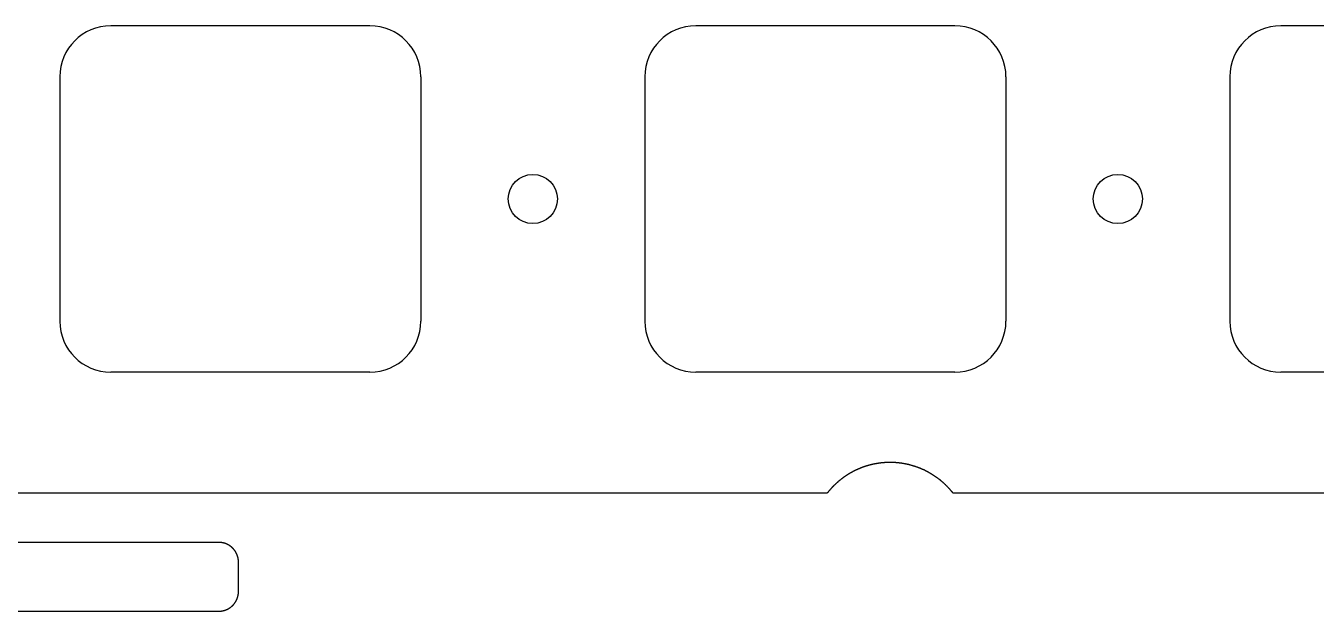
# Model space of a CAD drawing. Header units: millimetres. Extents: x -11 to 340, y -118 to 18.
# Drawn here: x 184.2 to 236.7, y -116.8 to -93 of the extents above; entities that cross this region are included whole.
import ezdxf

# ---------------------------------------------------------------- set-up
doc = ezdxf.new("R2010")
doc.units = ezdxf.units.MM
doc.header["$MEASUREMENT"] = 0
doc.layers.add('BLACK', color=7, linetype='CONTINUOUS')

msp = doc.modelspace()

# ---------------------------------------------------------------- linework, layer by layer
at = {"layer": 'BLACK', "linetype": 'Continuous'}
for p, q in [((198.15625, -92.9625), (187.606249, -92.9625)), ((221.96875, -92.9625), (211.418749, -92.9625)), ((245.78125, -92.9625), (235.231249, -92.9625)), ((185.53125, -95.0375), (185.53125, -104.987501)), ((200.23125, -95.0375), (200.23125, -104.9875)), ((209.34375, -95.0375), (209.34375, -104.987501)), ((224.04375, -95.0375), (224.04375, -104.9875)), ((233.15625, -95.0375), (233.15625, -104.987501)), ((198.15625, -107.0625), (187.60625, -107.0625)), ((221.96875, -107.0625), (211.41875, -107.0625)), ((245.78125, -107.0625), (235.23125, -107.0625)), ((218.604737, -110.821104), (218.596895, -110.822903)), ((218.612582, -110.819325), (218.604737, -110.821104)), ((218.620433, -110.817565), (218.612582, -110.819325)), ((218.628287, -110.815825), (218.620433, -110.817565)), ((218.636148, -110.814104), (218.628287, -110.815825)), ((218.644011, -110.812403), (218.636148, -110.814104)), ((218.651881, -110.81072), (218.644011, -110.812403)), ((218.659754, -110.809058), (218.651881, -110.81072)), ((218.667633, -110.807415), (218.659754, -110.809058)), ((218.675515, -110.805792), (218.667633, -110.807415)), ((218.683403, -110.804187), (218.675515, -110.805792)), ((218.691293, -110.802603), (218.683403, -110.804187)), ((218.69919, -110.801038), (218.691293, -110.802603)), ((218.707089, -110.799493), (218.69919, -110.801038)), ((218.714994, -110.797967), (218.707089, -110.799493)), ((218.722902, -110.796461), (218.714994, -110.797967)), ((218.730815, -110.794974), (218.722902, -110.796461)), ((218.738731, -110.793507), (218.730815, -110.794974)), ((218.746653, -110.792059), (218.738731, -110.793507)), ((218.754577, -110.790632), (218.746653, -110.792059)), ((218.762506, -110.789223), (218.754577, -110.790632)), ((218.770438, -110.787835), (218.762506, -110.789223)), ((218.778375, -110.786466), (218.770438, -110.787835)), ((218.786315, -110.785117), (218.778375, -110.786466)), ((218.794259, -110.783787), (218.786315, -110.785117)), ((218.802206, -110.782477), (218.794259, -110.783787)), ((218.810158, -110.781186), (218.802206, -110.782477)), ((218.818113, -110.779916), (218.810158, -110.781186)), ((218.826072, -110.778665), (218.818113, -110.779916)), ((218.834033, -110.777434), (218.826072, -110.778665)), ((218.841999, -110.776222), (218.834033, -110.777434)), ((218.849968, -110.77503), (218.841999, -110.776222)), ((218.857941, -110.773858), (218.849968, -110.77503)), ((218.865916, -110.772706), (218.857941, -110.773858)), ((218.873895, -110.771573), (218.865916, -110.772706)), ((218.881877, -110.77046), (218.873895, -110.771573)), ((218.889863, -110.769367), (218.881877, -110.77046)), ((218.89785, -110.768294), (218.889863, -110.769367)), ((218.905843, -110.76724), (218.89785, -110.768294)), ((218.913837, -110.766207), (218.905843, -110.76724)), ((218.921835, -110.765193), (218.913837, -110.766207)), ((218.929834, -110.764198), (218.921835, -110.765193)), ((218.937838, -110.763224), (218.929834, -110.764198)), ((218.945844, -110.762269), (218.937838, -110.763224)), ((218.953854, -110.761335), (218.945844, -110.762269)), ((218.961865, -110.76042), (218.953854, -110.761335)), ((218.96988, -110.759525), (218.961865, -110.76042)), ((218.977896, -110.758649), (218.96988, -110.759525)), ((218.985916, -110.757794), (218.977896, -110.758649)), ((218.993937, -110.756958), (218.985916, -110.757794)), ((219.001962, -110.756143), (218.993937, -110.756958)), ((219.009989, -110.755347), (219.001962, -110.756143)), ((219.018019, -110.754571), (219.009989, -110.755347)), ((219.02605, -110.753815), (219.018019, -110.754571)), ((219.034084, -110.753078), (219.02605, -110.753815)), ((219.04212, -110.752362), (219.034084, -110.753078)), ((219.050159, -110.751666), (219.04212, -110.752362)), ((219.058198, -110.750989), (219.050159, -110.751666)), ((219.066241, -110.750333), (219.058198, -110.750989)), ((219.074285, -110.749696), (219.066241, -110.750333)), ((219.082332, -110.749079), (219.074285, -110.749696)), ((219.09038, -110.748482), (219.082332, -110.749079)), ((219.098431, -110.747905), (219.09038, -110.748482)), ((219.106482, -110.747348), (219.098431, -110.747905)), ((219.114536, -110.746811), (219.106482, -110.747348)), ((219.122591, -110.746294), (219.114536, -110.746811)), ((219.130649, -110.745797), (219.122591, -110.746294)), ((219.138707, -110.745319), (219.130649, -110.745797)), ((219.146767, -110.744862), (219.138707, -110.745319)), ((219.154828, -110.744425), (219.146767, -110.744862)), ((219.162892, -110.744007), (219.154828, -110.744425)), ((219.170956, -110.74361), (219.162892, -110.744007)), ((219.179022, -110.743232), (219.170956, -110.74361)), ((219.187089, -110.742875), (219.179022, -110.743232)), ((219.195157, -110.742537), (219.187089, -110.742875)), ((219.203226, -110.74222), (219.195157, -110.742537)), ((219.211297, -110.741922), (219.203226, -110.74222)), ((219.219368, -110.741644), (219.211297, -110.741922)), ((219.227441, -110.741387), (219.219368, -110.741644)), ((219.235514, -110.741149), (219.227441, -110.741387)), ((219.243589, -110.740931), (219.235514, -110.741149)), ((219.251664, -110.740734), (219.243589, -110.740931)), ((219.259741, -110.740556), (219.251664, -110.740734)), ((219.267817, -110.740398), (219.259741, -110.740556)), ((219.275895, -110.740261), (219.267817, -110.740398)), ((219.283972, -110.740143), (219.275895, -110.740261)), ((219.292051, -110.740045), (219.283972, -110.740143)), ((219.30013, -110.739968), (219.292051, -110.740045)), ((219.30821, -110.73991), (219.30013, -110.739968)), ((219.31629, -110.739872), (219.30821, -110.73991)), ((219.324371, -110.739854), (219.31629, -110.739872)), ((219.332451, -110.739857), (219.324371, -110.739854)), ((219.340532, -110.739879), (219.332451, -110.739857)), ((219.348613, -110.739921), (219.340532, -110.739879)), ((219.356695, -110.739984), (219.348613, -110.739921)), ((219.364776, -110.740066), (219.356695, -110.739984)), ((219.372857, -110.740168), (219.364776, -110.740066)), ((219.380938, -110.740291), (219.372857, -110.740168)), ((219.38902, -110.740433), (219.380938, -110.740291)), ((219.397101, -110.740595), (219.38902, -110.740433)), ((219.405182, -110.740778), (219.397101, -110.740595)), ((219.413262, -110.74098), (219.405182, -110.740778)), ((219.421343, -110.741202), (219.413262, -110.74098)), ((219.429423, -110.741445), (219.421343, -110.741202)), ((219.437503, -110.741707), (219.429423, -110.741445)), ((219.445582, -110.741989), (219.437503, -110.741707)), ((219.453661, -110.742292), (219.445582, -110.741989)), ((219.461738, -110.742614), (219.453661, -110.742292)), ((219.469816, -110.742956), (219.461738, -110.742614)), ((219.477892, -110.743319), (219.469816, -110.742956)), ((219.485969, -110.743701), (219.477892, -110.743319)), ((219.494044, -110.744103), (219.485969, -110.743701)), ((219.502118, -110.744526), (219.494044, -110.744103)), ((219.510191, -110.744968), (219.502118, -110.744526)), ((219.518264, -110.74543), (219.510191, -110.744968)), ((219.526335, -110.745912), (219.518264, -110.74543)), ((219.534406, -110.746415), (219.526335, -110.745912)), ((219.542475, -110.746937), (219.534406, -110.746415)), ((219.550543, -110.747479), (219.542475, -110.746937)), ((219.55861, -110.748041), (219.550543, -110.747479)), ((219.566675, -110.748623), (219.55861, -110.748041)), ((219.574739, -110.749225), (219.566675, -110.748623)), ((219.582802, -110.749847), (219.574739, -110.749225)), ((219.590863, -110.750489), (219.582802, -110.749847)), ((219.598923, -110.751151), (219.590863, -110.750489)), ((219.606981, -110.751833), (219.598923, -110.751151)), ((219.615038, -110.752534), (219.606981, -110.751833)), ((219.623093, -110.753256), (219.615038, -110.752534)), ((219.631146, -110.753998), (219.623093, -110.753256)), ((219.639197, -110.754759), (219.631146, -110.753998)), ((219.647247, -110.75554), (219.639197, -110.754759)), ((219.655294, -110.756342), (219.647247, -110.75554)), ((219.66334, -110.757163), (219.655294, -110.756342)), ((219.671384, -110.758004), (219.66334, -110.757163)), ((219.679425, -110.758865), (219.671384, -110.758004)), ((219.687465, -110.759746), (219.679425, -110.758865)), ((219.695502, -110.760647), (219.687465, -110.759746)), ((219.703537, -110.761568), (219.695502, -110.760647)), ((219.711569, -110.762508), (219.703537, -110.761568)), ((219.7196, -110.763469), (219.711569, -110.762508)), ((219.735653, -110.765449), (219.7196, -110.763469)), ((219.751696, -110.767509), (219.735653, -110.765449)), ((219.767729, -110.769648), (219.751696, -110.767509)), ((219.783751, -110.771866), (219.767729, -110.769648)), ((219.799762, -110.774163), (219.783751, -110.771866)), ((219.81576, -110.77654), (219.799762, -110.774163)), ((219.831746, -110.778995), (219.81576, -110.77654)), ((219.84772, -110.78153), (219.831746, -110.778995)), ((219.86368, -110.784144), (219.84772, -110.78153)), ((219.879627, -110.786836), (219.86368, -110.784144)), ((219.89556, -110.789607), (219.879627, -110.786836)), ((219.911478, -110.792457), (219.89556, -110.789607)), ((219.927382, -110.795385), (219.911478, -110.792457)), ((219.94327, -110.798392), (219.927382, -110.795385)), ((219.959142, -110.801477), (219.94327, -110.798392)), ((219.974998, -110.804641), (219.959142, -110.801477)), ((219.990838, -110.807883), (219.974998, -110.804641)), ((220.00666, -110.811203), (219.990838, -110.807883)), ((220.022465, -110.814601), (220.00666, -110.811203)), ((220.038252, -110.818077), (220.022465, -110.814601)), ((220.05402, -110.821631), (220.038252, -110.818077)), ((217.444709, -111.342448), (217.438106, -111.347169)), ((217.451324, -111.337744), (217.444709, -111.342448)), ((217.457947, -111.333058), (217.451324, -111.337744)), ((217.464582, -111.328388), (217.457947, -111.333058)), ((217.471225, -111.323736), (217.464582, -111.328388)), ((217.47788, -111.319101), (217.471225, -111.323736)), ((217.484543, -111.314485), (217.47788, -111.319101)), ((217.491218, -111.309885), (217.484543, -111.314485)), ((217.497901, -111.305303), (217.491218, -111.309885)), ((217.504596, -111.300738), (217.497901, -111.305303)), ((217.511299, -111.296191), (217.504596, -111.300738)), ((217.518014, -111.291661), (217.511299, -111.296191)), ((217.524736, -111.287149), (217.518014, -111.291661)), ((217.531471, -111.282654), (217.524736, -111.287149)), ((217.538213, -111.278177), (217.531471, -111.282654)), ((217.544967, -111.273717), (217.538213, -111.278177)), ((217.551729, -111.269275), (217.544967, -111.273717)), ((217.558502, -111.26485), (217.551729, -111.269275)), ((217.565283, -111.260444), (217.558502, -111.26485)), ((217.572076, -111.256054), (217.565283, -111.260444)), ((217.578877, -111.251682), (217.572076, -111.256054)), ((217.585689, -111.247327), (217.578877, -111.251682)), ((217.592508, -111.242991), (217.585689, -111.247327)), ((217.59934, -111.238672), (217.592508, -111.242991)), ((217.606179, -111.234371), (217.59934, -111.238672)), ((217.613029, -111.230086), (217.606179, -111.234371)), ((217.619887, -111.225821), (217.613029, -111.230086)), ((217.626756, -111.221572), (217.619887, -111.225821)), ((217.633633, -111.217342), (217.626756, -111.221572)), ((217.640522, -111.213128), (217.633633, -111.217342)), ((217.647417, -111.208933), (217.640522, -111.213128)), ((217.654324, -111.204755), (217.647417, -111.208933)), ((217.661239, -111.200596), (217.654324, -111.204755)), ((217.668164, -111.196453), (217.661239, -111.200596)), ((217.675097, -111.192329), (217.668164, -111.196453)), ((217.682042, -111.188222), (217.675097, -111.192329)), ((217.688993, -111.184133), (217.682042, -111.188222)), ((217.695956, -111.180062), (217.688993, -111.184133)), ((217.702926, -111.176009), (217.695956, -111.180062)), ((217.709907, -111.171973), (217.702926, -111.176009)), ((217.716895, -111.167956), (217.709907, -111.171973)), ((217.723894, -111.163956), (217.716895, -111.167956)), ((217.730901, -111.159974), (217.723894, -111.163956)), ((217.737918, -111.15601), (217.730901, -111.159974)), ((217.744942, -111.152064), (217.737918, -111.15601)), ((217.751978, -111.148135), (217.744942, -111.152064)), ((217.75902, -111.144226), (217.751978, -111.148135)), ((217.766074, -111.140333), (217.75902, -111.144226)), ((217.773134, -111.136459), (217.766074, -111.140333)), ((217.780205, -111.132602), (217.773134, -111.136459)), ((217.787283, -111.128764), (217.780205, -111.132602)), ((217.794372, -111.124943), (217.787283, -111.128764)), ((217.801467, -111.121141), (217.794372, -111.124943)), ((217.808574, -111.117356), (217.801467, -111.121141)), ((217.815687, -111.11359), (217.808574, -111.117356)), ((217.822811, -111.10984), (217.815687, -111.11359)), ((217.829941, -111.106111), (217.822811, -111.10984)), ((217.837082, -111.102398), (217.829941, -111.106111)), ((217.84423, -111.098704), (217.837082, -111.102398)), ((217.851388, -111.095027), (217.84423, -111.098704)), ((217.858553, -111.09137), (217.851388, -111.095027)), ((217.865729, -111.087729), (217.858553, -111.09137)), ((217.87291, -111.084108), (217.865729, -111.087729)), ((217.880103, -111.080503), (217.87291, -111.084108)), ((217.887301, -111.076918), (217.880103, -111.080503)), ((217.894511, -111.07335), (217.887301, -111.076918)), ((217.901726, -111.069802), (217.894511, -111.07335)), ((217.908952, -111.06627), (217.901726, -111.069802)), ((217.916184, -111.062758), (217.908952, -111.06627)), ((217.923427, -111.059263), (217.916184, -111.062758)), ((217.930676, -111.055787), (217.923427, -111.059263)), ((217.937935, -111.052328), (217.930676, -111.055787)), ((217.9452, -111.048889), (217.937935, -111.052328)), ((217.952475, -111.045467), (217.9452, -111.048889)), ((217.959757, -111.042064), (217.952475, -111.045467)), ((217.967048, -111.038679), (217.959757, -111.042064)), ((217.974346, -111.035313), (217.967048, -111.038679)), ((217.981653, -111.031964), (217.974346, -111.035313)), ((217.988967, -111.028634), (217.981653, -111.031964)), ((217.996291, -111.025322), (217.988967, -111.028634)), ((218.00362, -111.022029), (217.996291, -111.025322)), ((218.01096, -111.018754), (218.00362, -111.022029)), ((218.018305, -111.015498), (218.01096, -111.018754)), ((218.02566, -111.01226), (218.018305, -111.015498)), ((218.033021, -111.009041), (218.02566, -111.01226)), ((218.040392, -111.005839), (218.033021, -111.009041)), ((218.047768, -111.002657), (218.040392, -111.005839)), ((218.055154, -110.999492), (218.047768, -111.002657)), ((218.062546, -110.996347), (218.055154, -110.999492)), ((218.069947, -110.993219), (218.062546, -110.996347)), ((218.077354, -110.990111), (218.069947, -110.993219)), ((218.084771, -110.987021), (218.077354, -110.990111)), ((218.092193, -110.983949), (218.084771, -110.987021)), ((218.099624, -110.980896), (218.092193, -110.983949)), ((218.107061, -110.977862), (218.099624, -110.980896)), ((218.114508, -110.974846), (218.107061, -110.977862)), ((218.121959, -110.971849), (218.114508, -110.974846)), ((218.129421, -110.96887), (218.121959, -110.971849)), ((218.136887, -110.96591), (218.129421, -110.96887)), ((218.144363, -110.962968), (218.136887, -110.96591)), ((218.151844, -110.960046), (218.144363, -110.962968)), ((218.159334, -110.957141), (218.151844, -110.960046)), ((218.166829, -110.954256), (218.159334, -110.957141)), ((218.174334, -110.951389), (218.166829, -110.954256)), ((218.181844, -110.948542), (218.174334, -110.951389)), ((218.189362, -110.945712), (218.181844, -110.948542)), ((218.196886, -110.942902), (218.189362, -110.945712)), ((218.204419, -110.94011), (218.196886, -110.942902)), ((218.211956, -110.937337), (218.204419, -110.94011)), ((218.219503, -110.934582), (218.211956, -110.937337)), ((218.227054, -110.931847), (218.219503, -110.934582)), ((218.234615, -110.92913), (218.227054, -110.931847)), ((218.24218, -110.926433), (218.234615, -110.92913)), ((218.249754, -110.923753), (218.24218, -110.926433)), ((218.257332, -110.921094), (218.249754, -110.923753)), ((218.264919, -110.918452), (218.257332, -110.921094)), ((218.272511, -110.91583), (218.264919, -110.918452)), ((218.280112, -110.913226), (218.272511, -110.91583)), ((218.287717, -110.910642), (218.280112, -110.913226)), ((218.295331, -110.908076), (218.287717, -110.910642)), ((218.302949, -110.905529), (218.295331, -110.908076)), ((218.310576, -110.903001), (218.302949, -110.905529)), ((218.318207, -110.900492), (218.310576, -110.903001)), ((218.325846, -110.898002), (218.318207, -110.900492)), ((218.33349, -110.895531), (218.325846, -110.898002)), ((218.341142, -110.893079), (218.33349, -110.895531)), ((218.348798, -110.890646), (218.341142, -110.893079)), ((218.356463, -110.888232), (218.348798, -110.890646)), ((218.364131, -110.885838), (218.356463, -110.888232)), ((218.371808, -110.883461), (218.364131, -110.885838)), ((218.379489, -110.881105), (218.371808, -110.883461)), ((218.387178, -110.878767), (218.379489, -110.881105)), ((218.394871, -110.876449), (218.387178, -110.878767)), ((218.402573, -110.874149), (218.394871, -110.876449)), ((218.410278, -110.871869), (218.402573, -110.874149)), ((218.41799, -110.869607), (218.410278, -110.871869)), ((218.425707, -110.867365), (218.41799, -110.869607)), ((218.433432, -110.865142), (218.425707, -110.867365)), ((218.44116, -110.862938), (218.433432, -110.865142)), ((218.448896, -110.860753), (218.44116, -110.862938)), ((218.456636, -110.858588), (218.448896, -110.860753)), ((218.464383, -110.856441), (218.456636, -110.858588)), ((218.472134, -110.854315), (218.464383, -110.856441)), ((218.479893, -110.852206), (218.472134, -110.854315)), ((218.487655, -110.850118), (218.479893, -110.852206)), ((218.495425, -110.848048), (218.487655, -110.850118)), ((218.503198, -110.845998), (218.495425, -110.848048)), ((218.510978, -110.843967), (218.503198, -110.845998)), ((218.518762, -110.841956), (218.510978, -110.843967)), ((218.526553, -110.839963), (218.518762, -110.841956)), ((218.534348, -110.837991), (218.526553, -110.839963)), ((218.542149, -110.836037), (218.534348, -110.837991)), ((218.549954, -110.834103), (218.542149, -110.836037)), ((218.557766, -110.832187), (218.549954, -110.834103)), ((218.565581, -110.830292), (218.557766, -110.832187)), ((218.573403, -110.828416), (218.565581, -110.830292)), ((218.581228, -110.826559), (218.573403, -110.828416)), ((218.58906, -110.824721), (218.581228, -110.826559)), ((218.596895, -110.822903), (218.58906, -110.824721)), ((220.06977, -110.825262), (220.05402, -110.821631)), ((220.085501, -110.828972), (220.06977, -110.825262)), ((220.101211, -110.832758), (220.085501, -110.828972)), ((220.116902, -110.836623), (220.101211, -110.832758)), ((220.132573, -110.840564), (220.116902, -110.836623)), ((220.148222, -110.844583), (220.132573, -110.840564)), ((220.16385, -110.848679), (220.148222, -110.844583)), ((220.179456, -110.852852), (220.16385, -110.848679)), ((220.19504, -110.857102), (220.179456, -110.852852)), ((220.210602, -110.861428), (220.19504, -110.857102)), ((220.226141, -110.865831), (220.210602, -110.861428)), ((220.241656, -110.870311), (220.226141, -110.865831)), ((220.257147, -110.874867), (220.241656, -110.870311)), ((220.272614, -110.879499), (220.257147, -110.874867)), ((220.288057, -110.884207), (220.272614, -110.879499)), ((220.303474, -110.888992), (220.288057, -110.884207)), ((220.318866, -110.893852), (220.303474, -110.888992)), ((220.334233, -110.898788), (220.318866, -110.893852)), ((220.349573, -110.903799), (220.334233, -110.898788)), ((220.364886, -110.908886), (220.349573, -110.903799)), ((220.380172, -110.914048), (220.364886, -110.908886)), ((220.395431, -110.919285), (220.380172, -110.914048)), ((220.410662, -110.924598), (220.395431, -110.919285)), ((220.425865, -110.929985), (220.410662, -110.924598)), ((220.44104, -110.935447), (220.425865, -110.929985)), ((220.456185, -110.940983), (220.44104, -110.935447)), ((220.471301, -110.946594), (220.456185, -110.940983)), ((220.486388, -110.952279), (220.471301, -110.946594)), ((220.501444, -110.958038), (220.486388, -110.952279)), ((220.51647, -110.963872), (220.501444, -110.958038)), ((220.531464, -110.969779), (220.51647, -110.963872)), ((220.546428, -110.975759), (220.531464, -110.969779)), ((220.56136, -110.981813), (220.546428, -110.975759)), ((220.576261, -110.987941), (220.56136, -110.981813)), ((220.591128, -110.994142), (220.576261, -110.987941)), ((220.605964, -111.000415), (220.591128, -110.994142)), ((220.620766, -111.006762), (220.605964, -111.000415)), ((220.635534, -111.013181), (220.620766, -111.006762)), ((220.650269, -111.019673), (220.635534, -111.013181)), ((220.66497, -111.026237), (220.650269, -111.019673)), ((220.679637, -111.032873), (220.66497, -111.026237)), ((220.694269, -111.039581), (220.679637, -111.032873)), ((220.708865, -111.046362), (220.694269, -111.039581)), ((220.723426, -111.053213), (220.708865, -111.046362)), ((220.737951, -111.060137), (220.723426, -111.053213)), ((220.75244, -111.067131), (220.737951, -111.060137)), ((220.766893, -111.074197), (220.75244, -111.067131)), ((220.781309, -111.081334), (220.766893, -111.074197)), ((220.795687, -111.088542), (220.781309, -111.081334)), ((220.810029, -111.09582), (220.795687, -111.088542)), ((220.824332, -111.103169), (220.810029, -111.09582)), ((220.838597, -111.110588), (220.824332, -111.103169)), ((220.852824, -111.118077), (220.838597, -111.110588)), ((220.867012, -111.125637), (220.852824, -111.118077)), ((220.881161, -111.133266), (220.867012, -111.125637)), ((220.89527, -111.140964), (220.881161, -111.133266)), ((220.90934, -111.148732), (220.89527, -111.140964)), ((220.92337, -111.15657), (220.90934, -111.148732)), ((220.937359, -111.164476), (220.92337, -111.15657)), ((220.951308, -111.172451), (220.937359, -111.164476)), ((220.965216, -111.180495), (220.951308, -111.172451)), ((220.979083, -111.188608), (220.965216, -111.180495)), ((220.992908, -111.196788), (220.979083, -111.188608)), ((221.006692, -111.205037), (220.992908, -111.196788)), ((221.020433, -111.213354), (221.006692, -111.205037)), ((221.034132, -111.221739), (221.020433, -111.213354)), ((221.047789, -111.230192), (221.034132, -111.221739)), ((221.061402, -111.238712), (221.047789, -111.230192)), ((221.074973, -111.247299), (221.061402, -111.238712)), ((221.088499, -111.255953), (221.074973, -111.247299)), ((221.101982, -111.264674), (221.088499, -111.255953)), ((221.115421, -111.273462), (221.101982, -111.264674)), ((221.128816, -111.282317), (221.115421, -111.273462)), ((221.142166, -111.291238), (221.128816, -111.282317)), ((221.155472, -111.300225), (221.142166, -111.291238)), ((221.168732, -111.309278), (221.155472, -111.300225)), ((221.181947, -111.318397), (221.168732, -111.309278)), ((221.195116, -111.327582), (221.181947, -111.318397)), ((221.208239, -111.336832), (221.195116, -111.327582)), ((221.221317, -111.346147), (221.208239, -111.336832)), ((221.234348, -111.355528), (221.221317, -111.346147)), ((216.866004, -111.870445), (216.860753, -111.876563)), ((216.87127, -111.864339), (216.866004, -111.870445)), ((216.87655, -111.858247), (216.87127, -111.864339)), ((216.881847, -111.852167), (216.87655, -111.858247)), ((216.887158, -111.846101), (216.881847, -111.852167)), ((216.892484, -111.840048), (216.887158, -111.846101)), ((216.897825, -111.834009), (216.892484, -111.840048)), ((216.903181, -111.827982), (216.897825, -111.834009)), ((216.908552, -111.821969), (216.903181, -111.827982)), ((216.913938, -111.815969), (216.908552, -111.821969)), ((216.919338, -111.809983), (216.913938, -111.815969)), ((216.924754, -111.80401), (216.919338, -111.809983)), ((216.930184, -111.798051), (216.924754, -111.80401)), ((216.935629, -111.792104), (216.930184, -111.798051)), ((216.941089, -111.786172), (216.935629, -111.792104)), ((216.946564, -111.780253), (216.941089, -111.786172)), ((216.952053, -111.774348), (216.946564, -111.780253)), ((216.957557, -111.768456), (216.952053, -111.774348)), ((216.963075, -111.762578), (216.957557, -111.768456)), ((216.968608, -111.756714), (216.963075, -111.762578)), ((216.974155, -111.750864), (216.968608, -111.756714)), ((216.979717, -111.745027), (216.974155, -111.750864)), ((216.985294, -111.739204), (216.979717, -111.745027)), ((216.990885, -111.733395), (216.985294, -111.739204)), ((216.99649, -111.7276), (216.990885, -111.733395)), ((217.002109, -111.721819), (216.99649, -111.7276)), ((217.007743, -111.716052), (217.002109, -111.721819)), ((217.013391, -111.710298), (217.007743, -111.716052)), ((217.019054, -111.704559), (217.013391, -111.710298)), ((217.024731, -111.698834), (217.019054, -111.704559)), ((217.030421, -111.693123), (217.024731, -111.698834)), ((217.041845, -111.681744), (217.030421, -111.693123)), ((217.053326, -111.670421), (217.041845, -111.681744)), ((217.064862, -111.659155), (217.053326, -111.670421)), ((217.076454, -111.647947), (217.064862, -111.659155)), ((217.088101, -111.636797), (217.076454, -111.647947)), ((217.099804, -111.625704), (217.088101, -111.636797)), ((217.111561, -111.61467), (217.099804, -111.625704)), ((217.123373, -111.603694), (217.111561, -111.61467)), ((217.135239, -111.592777), (217.123373, -111.603694)), ((217.14716, -111.581919), (217.135239, -111.592777)), ((217.159133, -111.571121), (217.14716, -111.581919)), ((217.171161, -111.560382), (217.159133, -111.571121)), ((217.183241, -111.549703), (217.171161, -111.560382)), ((217.195374, -111.539083), (217.183241, -111.549703)), ((217.20756, -111.528525), (217.195374, -111.539083)), ((217.219798, -111.518027), (217.20756, -111.528525)), ((217.232087, -111.507589), (217.219798, -111.518027)), ((217.244429, -111.497213), (217.232087, -111.507589)), ((217.256821, -111.486898), (217.244429, -111.497213)), ((217.269265, -111.476645), (217.256821, -111.486898)), ((217.281759, -111.466454), (217.269265, -111.476645)), ((217.294304, -111.456325), (217.281759, -111.466454)), ((217.306899, -111.446258), (217.294304, -111.456325)), ((217.319543, -111.436254), (217.306899, -111.446258)), ((217.332237, -111.426313), (217.319543, -111.436254)), ((217.340279, -111.420067), (217.332237, -111.426313)), ((217.346729, -111.415086), (217.340279, -111.420067)), ((217.353188, -111.410123), (217.346729, -111.415086)), ((217.359659, -111.405176), (217.353188, -111.410123)), ((217.366139, -111.400248), (217.359659, -111.405176)), ((217.372631, -111.395335), (217.366139, -111.400248)), ((217.379131, -111.390442), (217.372631, -111.395335)), ((217.385644, -111.385564), (217.379131, -111.390442)), ((217.392165, -111.380705), (217.385644, -111.385564)), ((217.398698, -111.375861), (217.392165, -111.380705)), ((217.405239, -111.371037), (217.398698, -111.375861)), ((217.411793, -111.366228), (217.405239, -111.371037)), ((217.418355, -111.361438), (217.411793, -111.366228)), ((217.424929, -111.356664), (217.418355, -111.361438)), ((217.431512, -111.351908), (217.424929, -111.356664)), ((217.438106, -111.347169), (217.431512, -111.351908)), ((221.247332, -111.364974), (221.234348, -111.355528)), ((221.26027, -111.374484), (221.247332, -111.364974)), ((221.27316, -111.384059), (221.26027, -111.374484)), ((221.286003, -111.393699), (221.27316, -111.384059)), ((221.298799, -111.403402), (221.286003, -111.393699)), ((221.311546, -111.41317), (221.298799, -111.403402)), ((221.324246, -111.423002), (221.311546, -111.41317)), ((221.336897, -111.432897), (221.324246, -111.423002)), ((221.3495, -111.442856), (221.336897, -111.432897)), ((221.362054, -111.452879), (221.3495, -111.442856)), ((221.37456, -111.462965), (221.362054, -111.452879)), ((221.387016, -111.473113), (221.37456, -111.462965)), ((221.399422, -111.483325), (221.387016, -111.473113)), ((221.411779, -111.493599), (221.399422, -111.483325)), ((221.424087, -111.503936), (221.411779, -111.493599)), ((221.436344, -111.514336), (221.424087, -111.503936)), ((221.448551, -111.524797), (221.436344, -111.514336)), ((221.460707, -111.535321), (221.448551, -111.524797)), ((221.472813, -111.545906), (221.460707, -111.535321)), ((221.484868, -111.556554), (221.472813, -111.545906)), ((221.496872, -111.567262), (221.484868, -111.556554)), ((221.508825, -111.578033), (221.496872, -111.567262)), ((221.520726, -111.588864), (221.508825, -111.578033)), ((221.532575, -111.599757), (221.520726, -111.588864)), ((221.544373, -111.61071), (221.532575, -111.599757)), ((221.556118, -111.621724), (221.544373, -111.61071)), ((221.567812, -111.632799), (221.556118, -111.621724)), ((221.579453, -111.643935), (221.567812, -111.632799)), ((221.591041, -111.65513), (221.579453, -111.643935)), ((221.602576, -111.666386), (221.591041, -111.65513)), ((221.614059, -111.677702), (221.602576, -111.666386)), ((221.625488, -111.689077), (221.614059, -111.677702)), ((221.636864, -111.700513), (221.625488, -111.689077)), ((221.648186, -111.712008), (221.636864, -111.700513)), ((221.659454, -111.723562), (221.648186, -111.712008)), ((221.670669, -111.735175), (221.659454, -111.723562)), ((221.681829, -111.746848), (221.670669, -111.735175)), ((221.692936, -111.75858), (221.681829, -111.746848)), ((221.703988, -111.77037), (221.692936, -111.75858)), ((221.714985, -111.782219), (221.703988, -111.77037)), ((221.725927, -111.794127), (221.714985, -111.782219)), ((221.736815, -111.806093), (221.725927, -111.794127)), ((221.747647, -111.818117), (221.736815, -111.806093)), ((221.758424, -111.8302), (221.747647, -111.818117)), ((221.769146, -111.84234), (221.758424, -111.8302)), ((221.779812, -111.854538), (221.769146, -111.84234)), ((221.790423, -111.866794), (221.779812, -111.854538)), ((221.800977, -111.879108), (221.790423, -111.866794)), ((216.76605, -111.9925), (172.55625, -111.9925)), ((216.773842, -111.98254), (216.76605, -111.9925)), ((216.77883, -111.976205), (216.773842, -111.98254)), ((216.783834, -111.969883), (216.77883, -111.976205)), ((216.788853, -111.963573), (216.783834, -111.969883)), ((216.793888, -111.957275), (216.788853, -111.963573)), ((216.798939, -111.95099), (216.793888, -111.957275)), ((216.804005, -111.944718), (216.798939, -111.95099)), ((216.809087, -111.938458), (216.804005, -111.944718)), ((216.814185, -111.932212), (216.809087, -111.938458)), ((216.819298, -111.925977), (216.814185, -111.932212)), ((216.824426, -111.919756), (216.819298, -111.925977)), ((216.829569, -111.913546), (216.824426, -111.919756)), ((216.834728, -111.907351), (216.829569, -111.913546)), ((216.839903, -111.901167), (216.834728, -111.907351)), ((216.845092, -111.894997), (216.839903, -111.901167)), ((216.850298, -111.888839), (216.845092, -111.894997)), ((216.855518, -111.882695), (216.850298, -111.888839)), ((216.860753, -111.876563), (216.855518, -111.882695)), ((221.811476, -111.891479), (221.800977, -111.879108)), ((221.821918, -111.903907), (221.811476, -111.891479)), ((221.832303, -111.916393), (221.821918, -111.903907)), ((221.842633, -111.928935), (221.832303, -111.916393)), ((221.852905, -111.941535), (221.842633, -111.928935)), ((221.863121, -111.954191), (221.852905, -111.941535)), ((221.873279, -111.966904), (221.863121, -111.954191)), ((221.883381, -111.979674), (221.873279, -111.966904)), ((221.893425, -111.9925), (221.883381, -111.979674)), ((286.3125, -111.9925), (221.893425, -111.9925)), ((192.00625, -113.995029), (179.30625, -113.995029)), ((192.006978, -113.995029), (192.00625, -113.995029)), ((192.011023, -113.995043), (192.006978, -113.995029)), ((192.015064, -113.995077), (192.011023, -113.995043)), ((192.019105, -113.99513), (192.015064, -113.995077)), ((192.023141, -113.995204), (192.019105, -113.99513)), ((192.027177, -113.995297), (192.023141, -113.995204)), ((192.031208, -113.995411), (192.027177, -113.995297)), ((192.035239, -113.995544), (192.031208, -113.995411)), ((192.039265, -113.995698), (192.035239, -113.995544)), ((192.043291, -113.995871), (192.039265, -113.995698)), ((192.047311, -113.996065), (192.043291, -113.995871)), ((192.051332, -113.996278), (192.047311, -113.996065)), ((192.055346, -113.996511), (192.051332, -113.996278)), ((192.059361, -113.996764), (192.055346, -113.996511)), ((192.06337, -113.997037), (192.059361, -113.996764)), ((192.067378, -113.99733), (192.06337, -113.997037)), ((192.071381, -113.997642), (192.067378, -113.99733)), ((192.075384, -113.997975), (192.071381, -113.997642)), ((192.079381, -113.998327), (192.075384, -113.997975)), ((192.083377, -113.998699), (192.079381, -113.998327)), ((192.087367, -113.999091), (192.083377, -113.998699)), ((192.091356, -113.999503), (192.087367, -113.999091)), ((192.09534, -113.999934), (192.091356, -113.999503)), ((192.099323, -114.000385), (192.09534, -113.999934)), ((192.103299, -114.000856), (192.099323, -114.000385)), ((192.107275, -114.001347), (192.103299, -114.000856)), ((192.111245, -114.001857), (192.107275, -114.001347)), ((192.115213, -114.002387), (192.111245, -114.001857)), ((192.119175, -114.002937), (192.115213, -114.002387)), ((192.123136, -114.003507), (192.119175, -114.002937)), ((192.127091, -114.004096), (192.123136, -114.003507)), ((192.131044, -114.004705), (192.127091, -114.004096)), ((192.134991, -114.005333), (192.131044, -114.004705)), ((192.138936, -114.005982), (192.134991, -114.005333)), ((192.142874, -114.006649), (192.138936, -114.005982)), ((192.146811, -114.007337), (192.142874, -114.006649)), ((192.150742, -114.008044), (192.146811, -114.007337)), ((192.15467, -114.008771), (192.150742, -114.008044)), ((192.158592, -114.009516), (192.15467, -114.008771)), ((192.162511, -114.010282), (192.158592, -114.009516)), ((192.166424, -114.011067), (192.162511, -114.010282)), ((192.170335, -114.011872), (192.166424, -114.011067)), ((192.174239, -114.012696), (192.170335, -114.011872)), ((192.17814, -114.01354), (192.174239, -114.012696)), ((192.182034, -114.014403), (192.17814, -114.01354)), ((192.185926, -114.015286), (192.182034, -114.014403)), ((192.189811, -114.016188), (192.185926, -114.015286)), ((192.193693, -114.017109), (192.189811, -114.016188)), ((192.197567, -114.01805), (192.193693, -114.017109)), ((192.201439, -114.01901), (192.197567, -114.01805)), ((192.205304, -114.01999), (192.201439, -114.01901)), ((192.209165, -114.020989), (192.205304, -114.01999)), ((192.213019, -114.022007), (192.209165, -114.020989)), ((192.21687, -114.023044), (192.213019, -114.022007)), ((192.220713, -114.024101), (192.21687, -114.023044)), ((192.224553, -114.025177), (192.220713, -114.024101)), ((192.228385, -114.026272), (192.224553, -114.025177)), ((192.232214, -114.027387), (192.228385, -114.026272)), ((192.236035, -114.02852), (192.232214, -114.027387)), ((192.239852, -114.029673), (192.236035, -114.02852)), ((192.243661, -114.030845), (192.239852, -114.029673)), ((192.247467, -114.032036), (192.243661, -114.030845)), ((192.251264, -114.033246), (192.247467, -114.032036)), ((192.255057, -114.034476), (192.251264, -114.033246)), ((192.258842, -114.035724), (192.255057, -114.034476)), ((192.262623, -114.036991), (192.258842, -114.035724)), ((192.266395, -114.038277), (192.262623, -114.036991)), ((192.270163, -114.039583), (192.266395, -114.038277)), ((192.273922, -114.040907), (192.270163, -114.039583)), ((192.277677, -114.04225), (192.273922, -114.040907)), ((192.281424, -114.043612), (192.277677, -114.04225)), ((192.285165, -114.044993), (192.281424, -114.043612)), ((192.288898, -114.046393), (192.285165, -114.044993)), ((192.292626, -114.047811), (192.288898, -114.046393)), ((192.296345, -114.049248), (192.292626, -114.047811)), ((192.300059, -114.050705), (192.296345, -114.049248)), ((192.303763, -114.052179), (192.300059, -114.050705)), ((192.307463, -114.053673), (192.303763, -114.052179)), ((192.311153, -114.055185), (192.307463, -114.053673)), ((192.314838, -114.056716), (192.311153, -114.055185)), ((192.318514, -114.058265), (192.314838, -114.056716)), ((192.322183, -114.059833), (192.318514, -114.058265)), ((192.325844, -114.061419), (192.322183, -114.059833)), ((192.329498, -114.063024), (192.325844, -114.061419)), ((192.333143, -114.064647), (192.329498, -114.063024)), ((192.336782, -114.066289), (192.333143, -114.064647)), ((192.340411, -114.067949), (192.336782, -114.066289)), ((192.344034, -114.069627), (192.340411, -114.067949)), ((192.347647, -114.071324), (192.344034, -114.069627)), ((192.351253, -114.073039), (192.347647, -114.071324)), ((192.35485, -114.074772), (192.351253, -114.073039)), ((192.35844, -114.076524), (192.35485, -114.074772)), ((192.362019, -114.078293), (192.35844, -114.076524)), ((192.365592, -114.080081), (192.362019, -114.078293)), ((192.369155, -114.081886), (192.365592, -114.080081)), ((192.37271, -114.08371), (192.369155, -114.081886)), ((192.376255, -114.085551), (192.37271, -114.08371)), ((192.379792, -114.087411), (192.376255, -114.085551)), ((192.38332, -114.089288), (192.379792, -114.087411)), ((192.386839, -114.091184), (192.38332, -114.089288)), ((192.390348, -114.093097), (192.386839, -114.091184)), ((192.393849, -114.095028), (192.390348, -114.093097)), ((192.39734, -114.096977), (192.393849, -114.095028)), ((192.400822, -114.098943), (192.39734, -114.096977)), ((192.404293, -114.100927), (192.400822, -114.098943)), ((192.407757, -114.102929), (192.404293, -114.100927)), ((192.411209, -114.104947), (192.407757, -114.102929)), ((192.414652, -114.106984), (192.411209, -114.104947)), ((192.418085, -114.109037), (192.414652, -114.106984)), ((192.421509, -114.111109), (192.418085, -114.109037)), ((192.424921, -114.113197), (192.421509, -114.111109)), ((192.428325, -114.115303), (192.424921, -114.113197)), ((192.431717, -114.117426), (192.428325, -114.115303)), ((192.4351, -114.119567), (192.431717, -114.117426)), ((192.438472, -114.121724), (192.4351, -114.119567)), ((192.441834, -114.123898), (192.438472, -114.121724)), ((192.445185, -114.126089), (192.441834, -114.123898)), ((192.448526, -114.128298), (192.445185, -114.126089)), ((192.451855, -114.130523), (192.448526, -114.128298)), ((192.455174, -114.132765), (192.451855, -114.130523)), ((192.458481, -114.135023), (192.455174, -114.132765)), ((192.461779, -114.137299), (192.458481, -114.135023)), ((192.465064, -114.139591), (192.461779, -114.137299)), ((192.468339, -114.1419), (192.465064, -114.139591)), ((192.471602, -114.144225), (192.468339, -114.1419)), ((192.474854, -114.146567), (192.471602, -114.144225)), ((192.478094, -114.148925), (192.474854, -114.146567)), ((192.481323, -114.151299), (192.478094, -114.148925)), ((192.48454, -114.15369), (192.481323, -114.151299)), ((192.487746, -114.156097), (192.48454, -114.15369)), ((192.490939, -114.15852), (192.487746, -114.156097)), ((192.494121, -114.160959), (192.490939, -114.15852)), ((192.49729, -114.163414), (192.494121, -114.160959)), ((192.500448, -114.165885), (192.49729, -114.163414)), ((192.503594, -114.168372), (192.500448, -114.165885)), ((192.506727, -114.170875), (192.503594, -114.168372)), ((192.509848, -114.173393), (192.506727, -114.170875)), ((192.512956, -114.175928), (192.509848, -114.173393)), ((192.516052, -114.178477), (192.512956, -114.175928)), ((192.519136, -114.181043), (192.516052, -114.178477)), ((192.522206, -114.183623), (192.519136, -114.181043)), ((192.525264, -114.18622), (192.522206, -114.183623)), ((192.528309, -114.188831), (192.525264, -114.18622)), ((192.531341, -114.191458), (192.528309, -114.188831)), ((192.53436, -114.1941), (192.531341, -114.191458)), ((192.537366, -114.196757), (192.53436, -114.1941)), ((192.540359, -114.199429), (192.537366, -114.196757)), ((192.543338, -114.202116), (192.540359, -114.199429)), ((192.546304, -114.204818), (192.543338, -114.202116)), ((192.549257, -114.207535), (192.546304, -114.204818)), ((192.552196, -114.210266), (192.549257, -114.207535)), ((192.555122, -114.213013), (192.552196, -114.210266)), ((192.558033, -114.215773), (192.555122, -114.213013)), ((192.560931, -114.218549), (192.558033, -114.215773)), ((192.563816, -114.221338), (192.560931, -114.218549)), ((192.566686, -114.224142), (192.563816, -114.221338)), ((192.569542, -114.22696), (192.566686, -114.224142)), ((192.575212, -114.232639), (192.569542, -114.22696)), ((192.580825, -114.238375), (192.575212, -114.232639)), ((192.586381, -114.244165), (192.580825, -114.238375)), ((192.591878, -114.250011), (192.586381, -114.244165)), ((192.597316, -114.25591), (192.591878, -114.250011)), ((192.602695, -114.261863), (192.597316, -114.25591)), ((192.608013, -114.267869), (192.602695, -114.261863)), ((192.613272, -114.273927), (192.608013, -114.267869)), ((192.618468, -114.280036), (192.613272, -114.273927)), ((192.623603, -114.286197), (192.618468, -114.280036)), ((192.628676, -114.292407), (192.623603, -114.286197)), ((192.633686, -114.298667), (192.628676, -114.292407)), ((192.638632, -114.304975), (192.633686, -114.298667)), ((192.643514, -114.311331), (192.638632, -114.304975)), ((192.648332, -114.317735), (192.643514, -114.311331)), ((192.653085, -114.324185), (192.648332, -114.317735)), ((192.657772, -114.330682), (192.653085, -114.324185)), ((192.662394, -114.337223), (192.657772, -114.330682)), ((192.666948, -114.343809), (192.662394, -114.337223)), ((192.671436, -114.350438), (192.666948, -114.343809)), ((192.675857, -114.357111), (192.671436, -114.350438)), ((192.68021, -114.363826), (192.675857, -114.357111)), ((192.684494, -114.370582), (192.68021, -114.363826)), ((192.68871, -114.37738), (192.684494, -114.370582)), ((192.692856, -114.384217), (192.68871, -114.37738)), ((192.696933, -114.391094), (192.692856, -114.384217)), ((192.70094, -114.39801), (192.696933, -114.391094)), ((192.704877, -114.404964), (192.70094, -114.39801)), ((192.708743, -114.411956), (192.704877, -114.404964)), ((192.712538, -114.418984), (192.708743, -114.411956)), ((192.716262, -114.426048), (192.712538, -114.418984)), ((192.719913, -114.433147), (192.716262, -114.426048)), ((192.723493, -114.440281), (192.719913, -114.433147)), ((192.727001, -114.447449), (192.723493, -114.440281)), ((192.730435, -114.45465), (192.727001, -114.447449)), ((192.733797, -114.461883), (192.730435, -114.45465)), ((192.737085, -114.469148), (192.733797, -114.461883)), ((192.7403, -114.476445), (192.737085, -114.469148)), ((192.743441, -114.483772), (192.7403, -114.476445)), ((192.746507, -114.491129), (192.743441, -114.483772)), ((192.7495, -114.498515), (192.746507, -114.491129)), ((192.752417, -114.50593), (192.7495, -114.498515)), ((192.75526, -114.513372), (192.752417, -114.50593)), ((192.758028, -114.520842), (192.75526, -114.513372)), ((192.76072, -114.528339), (192.758028, -114.520842)), ((192.763337, -114.535861), (192.76072, -114.528339)), ((192.765878, -114.543409), (192.763337, -114.535861)), ((192.768343, -114.550982), (192.765878, -114.543409)), ((192.770732, -114.558579), (192.768343, -114.550982)), ((192.773044, -114.566199), (192.770732, -114.558579)), ((192.77528, -114.573843), (192.773044, -114.566199)), ((192.777439, -114.581509), (192.77528, -114.573843)), ((192.779522, -114.589196), (192.777439, -114.581509)), ((192.781527, -114.596905), (192.779522, -114.589196)), ((192.783455, -114.604635), (192.781527, -114.596905)), ((192.785306, -114.612385), (192.783455, -114.604635)), ((192.787079, -114.620154), (192.785306, -114.612385)), ((192.788775, -114.627942), (192.787079, -114.620154)), ((192.790393, -114.635749), (192.788775, -114.627942)), ((192.791933, -114.643574), (192.790393, -114.635749)), ((192.793395, -114.651417), (192.791933, -114.643574)), ((192.794779, -114.659276), (192.793395, -114.651417)), ((192.796085, -114.667152), (192.794779, -114.659276)), ((192.797312, -114.675044), (192.796085, -114.667152)), ((192.798461, -114.682951), (192.797312, -114.675044)), ((192.799531, -114.690874), (192.798461, -114.682951)), ((192.800523, -114.698811), (192.799531, -114.690874)), ((192.801436, -114.706762), (192.800523, -114.698811)), ((192.80227, -114.714726), (192.801436, -114.706762)), ((192.803025, -114.722704), (192.80227, -114.714726)), ((192.803701, -114.730695), (192.803025, -114.722704)), ((192.804297, -114.738698), (192.803701, -114.730695)), ((192.804815, -114.746713), (192.804297, -114.738698)), ((192.805253, -114.754739), (192.804815, -114.746713)), ((192.805612, -114.762776), (192.805253, -114.754739)), ((192.805891, -114.770825), (192.805612, -114.762776)), ((192.80609, -114.778883), (192.805891, -114.770825)), ((192.80621, -114.786951), (192.80609, -114.778883)), ((192.80625, -114.795029), (192.80621, -114.786951)), ((192.80625, -115.995029), (192.80625, -114.795029)), ((192.802188, -116.076146), (192.80258, -116.072156)), ((192.80258, -116.072156), (192.802952, -116.06816)), ((192.802952, -116.06816), (192.803304, -116.064163)), ((192.803304, -116.064163), (192.803637, -116.060161)), ((192.803637, -116.060161), (192.803949, -116.056158)), ((192.803949, -116.056158), (192.804242, -116.052149)), ((192.804242, -116.052149), (192.804515, -116.04814)), ((192.804515, -116.04814), (192.804768, -116.044126)), ((192.804768, -116.044126), (192.805001, -116.040111)), ((192.805001, -116.040111), (192.805214, -116.036091)), ((192.805214, -116.036091), (192.805408, -116.03207)), ((192.805408, -116.03207), (192.805581, -116.028044)), ((192.805581, -116.028044), (192.805735, -116.024019)), ((192.805735, -116.024019), (192.805868, -116.019988)), ((192.805868, -116.019988), (192.805982, -116.015957)), ((192.805982, -116.015957), (192.806075, -116.01192)), ((192.806075, -116.01192), (192.806149, -116.007884)), ((192.806149, -116.007884), (192.806202, -116.003843)), ((192.806202, -116.003843), (192.806236, -115.999803)), ((192.806236, -115.999803), (192.80625, -115.995757)), ((192.80625, -115.995757), (192.80625, -115.995029)), ((192.527352, -116.602051), (192.53341, -116.596793)), ((192.53341, -116.596793), (192.539416, -116.591474)), ((192.539416, -116.591474), (192.545369, -116.586095)), ((192.545369, -116.586095), (192.551269, -116.580657)), ((192.551269, -116.580657), (192.557114, -116.57516)), ((192.557114, -116.57516), (192.562905, -116.569604)), ((192.562905, -116.569604), (192.56864, -116.563991)), ((192.56864, -116.563991), (192.574319, -116.558321)), ((192.574319, -116.558321), (192.577137, -116.555465)), ((192.577137, -116.555465), (192.579941, -116.552595)), ((192.579941, -116.552595), (192.582731, -116.549711)), ((192.582731, -116.549711), (192.585506, -116.546813)), ((192.585506, -116.546813), (192.588267, -116.543901)), ((192.588267, -116.543901), (192.591013, -116.540975)), ((192.591013, -116.540975), (192.593744, -116.538036)), ((192.593744, -116.538036), (192.596461, -116.535084)), ((192.596461, -116.535084), (192.599163, -116.532118)), ((192.599163, -116.532118), (192.60185, -116.529138)), ((192.60185, -116.529138), (192.604522, -116.526145)), ((192.604522, -116.526145), (192.607179, -116.523139)), ((192.607179, -116.523139), (192.609821, -116.520121)), ((192.609821, -116.520121), (192.612448, -116.517088)), ((192.612448, -116.517088), (192.615059, -116.514043)), ((192.615059, -116.514043), (192.617656, -116.510985)), ((192.617656, -116.510985), (192.620236, -116.507915)), ((192.620236, -116.507915), (192.622802, -116.504831)), ((192.622802, -116.504831), (192.625352, -116.501736)), ((192.625352, -116.501736), (192.627886, -116.498627)), ((192.627886, -116.498627), (192.630404, -116.495506)), ((192.630404, -116.495506), (192.632907, -116.492373)), ((192.632907, -116.492373), (192.635394, -116.489228)), ((192.635394, -116.489228), (192.637865, -116.48607)), ((192.637865, -116.48607), (192.64032, -116.4829)), ((192.64032, -116.4829), (192.64276, -116.479718)), ((192.64276, -116.479718), (192.645182, -116.476525)), ((192.645182, -116.476525), (192.647589, -116.473319)), ((192.647589, -116.473319), (192.64998, -116.470102)), ((192.64998, -116.470102), (192.652354, -116.466873)), ((192.652354, -116.466873), (192.654712, -116.463633)), ((192.654712, -116.463633), (192.657054, -116.460381)), ((192.657054, -116.460381), (192.659379, -116.457118)), ((192.659379, -116.457118), (192.661688, -116.453843)), ((192.661688, -116.453843), (192.66398, -116.450558)), ((192.66398, -116.450558), (192.666256, -116.447261)), ((192.666256, -116.447261), (192.668514, -116.443953)), ((192.668514, -116.443953), (192.670756, -116.440634)), ((192.670756, -116.440634), (192.672981, -116.437305)), ((192.672981, -116.437305), (192.67519, -116.433964)), ((192.67519, -116.433964), (192.677381, -116.430613)), ((192.677381, -116.430613), (192.679555, -116.427251)), ((192.679555, -116.427251), (192.681712, -116.42388)), ((192.681712, -116.42388), (192.683853, -116.420497)), ((192.683853, -116.420497), (192.685976, -116.417104)), ((192.685976, -116.417104), (192.688082, -116.413701)), ((192.688082, -116.413701), (192.69017, -116.410288)), ((192.69017, -116.410288), (192.692242, -116.406864)), ((192.692242, -116.406864), (192.694295, -116.403432)), ((192.694295, -116.403432), (192.696332, -116.399988)), ((192.696332, -116.399988), (192.69835, -116.396536)), ((192.69835, -116.396536), (192.700352, -116.393073)), ((192.700352, -116.393073), (192.702336, -116.389601)), ((192.702336, -116.389601), (192.704302, -116.386119)), ((192.704302, -116.386119), (192.706251, -116.382629)), ((192.706251, -116.382629), (192.708182, -116.379127)), ((192.708182, -116.379127), (192.710095, -116.375619)), ((192.710095, -116.375619), (192.711991, -116.372099)), ((192.711991, -116.372099), (192.713868, -116.368572)), ((192.713868, -116.368572), (192.715728, -116.365034)), ((192.715728, -116.365034), (192.717569, -116.361489)), ((192.717569, -116.361489), (192.719393, -116.357934)), ((192.719393, -116.357934), (192.721198, -116.354371)), ((192.721198, -116.354371), (192.722986, -116.350799)), ((192.722986, -116.350799), (192.724755, -116.347219)), ((192.724755, -116.347219), (192.726507, -116.343629)), ((192.726507, -116.343629), (192.72824, -116.340033)), ((192.72824, -116.340033), (192.729955, -116.336426)), ((192.729955, -116.336426), (192.731652, -116.332813)), ((192.731652, -116.332813), (192.73333, -116.32919)), ((192.73333, -116.32919), (192.73499, -116.325561)), ((192.73499, -116.325561), (192.736632, -116.321923)), ((192.736632, -116.321923), (192.738255, -116.318278)), ((192.738255, -116.318278), (192.73986, -116.314623)), ((192.73986, -116.314623), (192.741446, -116.310963)), ((192.741446, -116.310963), (192.743014, -116.307293)), ((192.743014, -116.307293), (192.744563, -116.303617)), ((192.744563, -116.303617), (192.746094, -116.299933)), ((192.746094, -116.299933), (192.747606, -116.296242)), ((192.747606, -116.296242), (192.7491, -116.292543)), ((192.7491, -116.292543), (192.750574, -116.288838)), ((192.750574, -116.288838), (192.752031, -116.285124)), ((192.752031, -116.285124), (192.753468, -116.281405)), ((192.753468, -116.281405), (192.754886, -116.277677)), ((192.754886, -116.277677), (192.756286, -116.273945)), ((192.756286, -116.273945), (192.757667, -116.270203)), ((192.757667, -116.270203), (192.759029, -116.266457)), ((192.759029, -116.266457), (192.760372, -116.262702)), ((192.760372, -116.262702), (192.761696, -116.258942)), ((192.761696, -116.258942), (192.763002, -116.255174)), ((192.763002, -116.255174), (192.764288, -116.251402)), ((192.764288, -116.251402), (192.765555, -116.247621)), ((192.765555, -116.247621), (192.766803, -116.243836)), ((192.766803, -116.243836), (192.768033, -116.240043)), ((192.768033, -116.240043), (192.769243, -116.236246)), ((192.769243, -116.236246), (192.770434, -116.232441)), ((192.770434, -116.232441), (192.771606, -116.228631)), ((192.771606, -116.228631), (192.772759, -116.224814)), ((192.772759, -116.224814), (192.773892, -116.220994)), ((192.773892, -116.220994), (192.775007, -116.217165)), ((192.775007, -116.217165), (192.776102, -116.213333)), ((192.776102, -116.213333), (192.777178, -116.209493)), ((192.777178, -116.209493), (192.778235, -116.20565)), ((192.778235, -116.20565), (192.779272, -116.201799)), ((192.779272, -116.201799), (192.78029, -116.197945)), ((192.78029, -116.197945), (192.781289, -116.194083)), ((192.781289, -116.194083), (192.782269, -116.190219)), ((192.782269, -116.190219), (192.783229, -116.186347)), ((192.783229, -116.186347), (192.78417, -116.182472)), ((192.78417, -116.182472), (192.785091, -116.17859)), ((192.785091, -116.17859), (192.785993, -116.174705)), ((192.785993, -116.174705), (192.786876, -116.170813)), ((192.786876, -116.170813), (192.787739, -116.166919)), ((192.787739, -116.166919), (192.788583, -116.163018)), ((192.788583, -116.163018), (192.789407, -116.159114)), ((192.789407, -116.159114), (192.790212, -116.155203)), ((192.790212, -116.155203), (192.790997, -116.151291)), ((192.790997, -116.151291), (192.791763, -116.147371)), ((192.791763, -116.147371), (192.792508, -116.143449)), ((192.792508, -116.143449), (192.793235, -116.139521)), ((192.793235, -116.139521), (192.793942, -116.135591)), ((192.793942, -116.135591), (192.79463, -116.131654)), ((192.79463, -116.131654), (192.795297, -116.127715)), ((192.795297, -116.127715), (192.795946, -116.12377)), ((192.795946, -116.12377), (192.796574, -116.119823)), ((192.796574, -116.119823), (192.797183, -116.11587)), ((192.797183, -116.11587), (192.797772, -116.111915)), ((192.797772, -116.111915), (192.798342, -116.107955)), ((192.798342, -116.107955), (192.798891, -116.103992)), ((192.798891, -116.103992), (192.799422, -116.100024)), ((192.799422, -116.100024), (192.799932, -116.096054)), ((192.799932, -116.096054), (192.800423, -116.092079)), ((192.800423, -116.092079), (192.800894, -116.088102)), ((192.800894, -116.088102), (192.801345, -116.084119)), ((192.801345, -116.084119), (192.801776, -116.080136)), ((192.801776, -116.080136), (192.802188, -116.076146)), ((179.30625, -116.795029), (192.00625, -116.795029)), ((192.00625, -116.795029), (192.014328, -116.794989)), ((192.014328, -116.794989), (192.022396, -116.794869)), ((192.022396, -116.794869), (192.030454, -116.79467)), ((192.030454, -116.79467), (192.038503, -116.794391)), ((192.038503, -116.794391), (192.04654, -116.794032)), ((192.04654, -116.794032), (192.054566, -116.793594)), ((192.054566, -116.793594), (192.062581, -116.793076)), ((192.062581, -116.793076), (192.070584, -116.79248)), ((192.070584, -116.79248), (192.078575, -116.791804)), ((192.078575, -116.791804), (192.086553, -116.791049)), ((192.086553, -116.791049), (192.094517, -116.790215)), ((192.094517, -116.790215), (192.102469, -116.789302)), ((192.102469, -116.789302), (192.110406, -116.78831)), ((192.110406, -116.78831), (192.118328, -116.78724)), ((192.118328, -116.78724), (192.126235, -116.786091)), ((192.126235, -116.786091), (192.134127, -116.784864)), ((192.134127, -116.784864), (192.142003, -116.783558)), ((192.142003, -116.783558), (192.149863, -116.782174)), ((192.149863, -116.782174), (192.157705, -116.780712)), ((192.157705, -116.780712), (192.16553, -116.779172)), ((192.16553, -116.779172), (192.173337, -116.777554)), ((192.173337, -116.777554), (192.181125, -116.775858)), ((192.181125, -116.775858), (192.188895, -116.774085)), ((192.188895, -116.774085), (192.196645, -116.772234)), ((192.196645, -116.772234), (192.204374, -116.770306)), ((192.204374, -116.770306), (192.212083, -116.768301)), ((192.212083, -116.768301), (192.219771, -116.766218)), ((192.219771, -116.766218), (192.227437, -116.764059)), ((192.227437, -116.764059), (192.23508, -116.761823)), ((192.23508, -116.761823), (192.242701, -116.759511)), ((192.242701, -116.759511), (192.250297, -116.757122)), ((192.250297, -116.757122), (192.25787, -116.754657)), ((192.25787, -116.754657), (192.265418, -116.752116)), ((192.265418, -116.752116), (192.272941, -116.749499)), ((192.272941, -116.749499), (192.280437, -116.746807)), ((192.280437, -116.746807), (192.287907, -116.744039)), ((192.287907, -116.744039), (192.29535, -116.741196)), ((192.29535, -116.741196), (192.302764, -116.738279)), ((192.302764, -116.738279), (192.31015, -116.735286)), ((192.31015, -116.735286), (192.317507, -116.73222)), ((192.317507, -116.73222), (192.324834, -116.729079)), ((192.324834, -116.729079), (192.332131, -116.725864)), ((192.332131, -116.725864), (192.339396, -116.722576)), ((192.339396, -116.722576), (192.34663, -116.719214)), ((192.34663, -116.719214), (192.353831, -116.71578)), ((192.353831, -116.71578), (192.360998, -116.712272)), ((192.360998, -116.712272), (192.368132, -116.708693)), ((192.368132, -116.708693), (192.375232, -116.705041)), ((192.375232, -116.705041), (192.382296, -116.701317)), ((192.382296, -116.701317), (192.389324, -116.697522)), ((192.389324, -116.697522), (192.396315, -116.693656)), ((192.396315, -116.693656), (192.403269, -116.689719)), ((192.403269, -116.689719), (192.410185, -116.685712)), ((192.410185, -116.685712), (192.417062, -116.681635)), ((192.417062, -116.681635), (192.4239, -116.677489)), ((192.4239, -116.677489), (192.430697, -116.673273)), ((192.430697, -116.673273), (192.437454, -116.668989)), ((192.437454, -116.668989), (192.444168, -116.664636)), ((192.444168, -116.664636), (192.450841, -116.660216)), ((192.450841, -116.660216), (192.457471, -116.655728)), ((192.457471, -116.655728), (192.464056, -116.651173)), ((192.464056, -116.651173), (192.470598, -116.646551)), ((192.470598, -116.646551), (192.477094, -116.641864)), ((192.477094, -116.641864), (192.483544, -116.637111)), ((192.483544, -116.637111), (192.489948, -116.632294)), ((192.489948, -116.632294), (192.496304, -116.627411)), ((192.496304, -116.627411), (192.502612, -116.622465)), ((192.502612, -116.622465), (192.508872, -116.617455)), ((192.508872, -116.617455), (192.515082, -116.612383)), ((192.515082, -116.612383), (192.521243, -116.607248)), ((192.521243, -116.607248), (192.527352, -116.602051))]:
    msp.add_line(p, q, dxfattribs=at)
at = {"layer": 'BLACK'}
for centre in [(204.787574, -100.0125), (228.600074, -100.0125)]:
    msp.add_circle(centre, 1, dxfattribs=at)
for centre, radius, start, end in [((187.606254, -95.037504), 2.075004, 90.0001381, 179.9998896), ((198.15625, -95.0375), 2.075, 0, 90), ((211.418754, -95.037504), 2.075004, 90.0001381, 179.9998896), ((221.96875, -95.0375), 2.075, 0, 90), ((235.231254, -95.037504), 2.075004, 90.0001381, 179.9998896), ((187.606252, -104.987498), 2.075002, 180.0000828, 269.9999448), ((198.15625, -104.9875), 2.075, 270, 0), ((211.418752, -104.987498), 2.075002, 180.0000828, 269.9999448), ((221.96875, -104.9875), 2.075, 270, 0), ((235.231252, -104.987498), 2.075002, 180.0000828, 269.9999448)]:
    msp.add_arc(centre, radius, start, end, dxfattribs=at)

doc.saveas('drawing.dxf')
